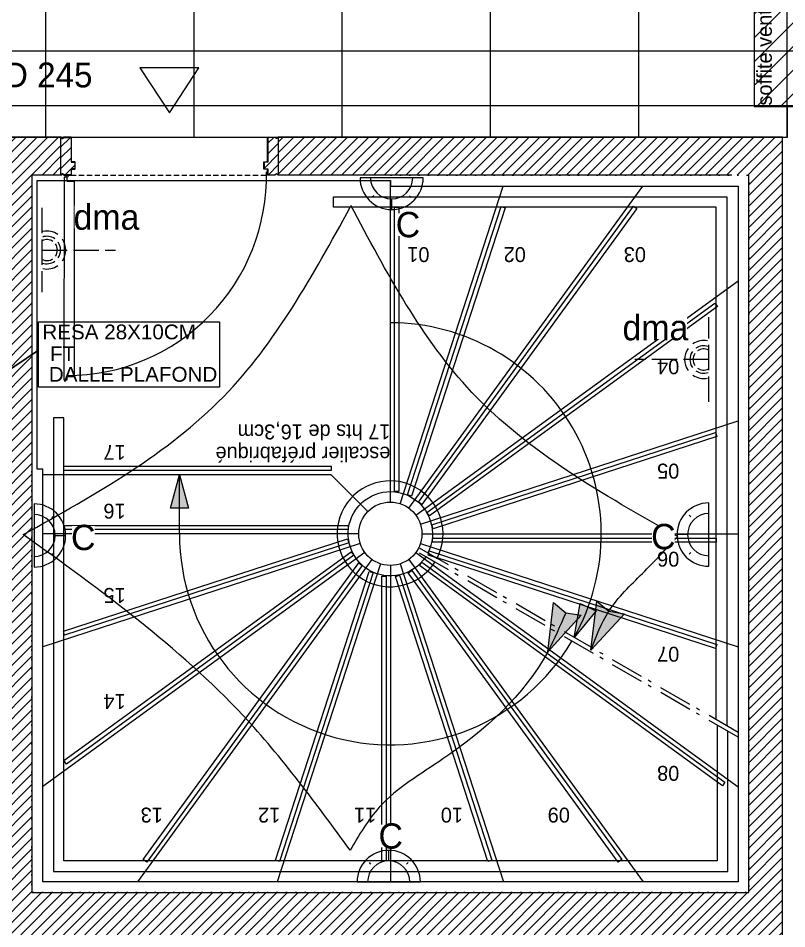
# Model space of a CAD drawing. Header units: centimetres. Extents: x 2648 to 12729, y 1890 to 6224.
# Drawn here: x 9448 to 9812.5, y 3762.2 to 4193.7 of the extents above; entities that cross this region are included whole.
import ezdxf

# ---------------------------------------------------------------- set-up
doc = ezdxf.new("R2010")
doc.units = ezdxf.units.CM
for name, pattern in [('ACAD_ISO02W100', [15, 12, -3]), ('ISO-07', [0.175, 0.025, -0.15]), ('Style de ligne -13', [0.147638, 0.098425, -0.049213]), ('Style de ligne -6', [1.04164, 0.625, -0.20828, 0.06943, -0.13893]), ('VW-01', [0.41656, 0.20828, -0.20828])]:
    doc.linetypes.add(name, pattern=pattern)
for name, color, linetype in [('B Faux plafonds', 9, 'Continuous'), ('B GÈnÈral_Hatch', 252, 'Continuous'), ('B Général', 252, 'Continuous'), ('C ANNOTATIONS-prestations', 252, 'Continuous'), ('C ANNOTATIONS-prestations_Hatch', 252, 'Continuous'), ('C ANNOTATIONS-texte', 252, 'Continuous'), ('prlm-MOD', 64, 'Continuous')]:
    doc.layers.add(name, color=color, linetype=linetype)
for name, color, linetype, lineweight in [('prlm-ELEC-CFO', 10, 'Continuous', 25), ('prlm-GAZ', 2, 'Continuous', 25), ('RESERVATION', 5, 'Continuous', 30)]:
    doc.layers.add(name, color=color, linetype=linetype, lineweight=lineweight)
doc.styles.add('Arial', font='arial.ttf')
doc.styles.add('Eurostile', font='Eurosti.TTF')
doc.styles.add('prlm-elec-cfo', font='comic.ttf', dxfattribs={"height": 12})
pattern_1 = [(45, (0, 0), (2.4253472, -2.6458333), [])]
pattern_2 = [(225, (9519.747, 4128.3898), (-2.42535, 2.64583), [])]

# ---------------------------------------------------------------- blocks, each defined once
blk = doc.blocks.new('B 80.Escalier 340x340 étage courant')
at = {"layer": 'C ANNOTATIONS-prestations_Hatch', "linetype": 'Continuous'}
for points in [[(-250.16, 189.04), (-239.6, 201.63), (-242.45, 185.45)], [(-48.25, 140.38), (-52.5, 124.5), (-56.75, 140.38)]]:
    blk.add_hatch(color=250, dxfattribs=at).paths.add_polyline_path(points)
at = {"layer": 'B Général'}
for p, q in [((-161.32, 164.64), (-272.38, 317.5)), ((-157.14, 166.77), (-206.11, 317.5)), ((-152.5, 167.5), (-152.5, 317.5)), ((-147.86, 166.77), (-98.89, 317.5)), ((-143.68, 164.64), (-32.62, 317.5)), ((-164.64, 161.32), (-317.5, 272.38)), ((-140.36, 161.32), (12.25, 272.2)), ((-166.77, 157.14), (-317.5, 206.11)), ((-138.23, 157.14), (12.25, 206.03)), ((-167.5, 152.5), (-317.5, 152.5)), ((-137.5, 152.5), (12.25, 152.5)), ((-166.77, 147.86), (-317.5, 98.89)), ((-164.64, 143.68), (-317.5, 32.62)), ((-161.32, 140.36), (-272.2, -12.25)), ((-157.14, 138.23), (-206.03, -12.25)), ((-141.89, 141.89), (-124.5, 124.5)), ((-152.5, 137.5), (-152.5, -15)), ((-124.5, 124.5), (12.25, 124.5))]:
    blk.add_line(p, q, dxfattribs=at)
at = {"layer": 'B Général', "linetype": 'Style de ligne -6', "lineweight": 18, "ltscale": 25.4}
for p, q in [((-317.5, 248.92), (-164.99, 160.87)), ((-317.5, 246.61), (-165.99, 159.13))]:
    blk.add_line(p, q, dxfattribs=at)
at = {"layer": 'B Général', "linetype": 'ISO-07', "ltscale": 25.4, "flags": 128}
blk.add_lwpolyline([(-152.5, -17.5), (-322.5, -17.5), (-322.5, 322.5), (17.5, 322.5), (17.5, 121.29)], dxfattribs=at)
at = {"layer": 'B Général', "flags": 128}
for points in [[(-152.62, -15), (-152.62, -12.25), (-317.5, -12.25), (-317.5, 317.5), (12.25, 317.5), (12.25, 121.85), (15, 121.85), (15, -15)], [(-161.02, 171.03), (-162.64, 169.86), (-262.21, 306.91), (-260.6, 308.09)], [(-154.88, 172.76), (-156.78, 172.14), (-200.66, 307.19), (-198.76, 307.81)], [(-150.5, 307.5), (-148.5, 307.5), (-148.5, 172.5), (-150.5, 172.5)], [(-142.52, 170.29), (-144.42, 170.9), (-99.93, 307.81), (-98.03, 307.19)], [(-137.51, 166.33), (-139.13, 167.5), (-36.99, 308.09), (-35.37, 306.91)], [(-166.33, 167.49), (-167.5, 165.87), (-311.18, 270.26), (-310, 271.88)], [(-133.97, 161.02), (-135.14, 162.64), (1.08, 261.61), (2.25, 259.99)], [(-132.24, 154.88), (-132.86, 156.78), (1.94, 200.58), (2.56, 198.68)], [(-172.5, 156.5), (-172.5, 154.5), (-307, 154.5), (-307, 156.5)], [(-172.76, 150.12), (-172.14, 148.22), (-306.7, 104.5), (-307.31, 106.4)], [(2.25, 150.5), (2.25, 148.5), (-132.5, 148.5), (-132.5, 150.5)], [(-171.03, 143.98), (-169.86, 142.36), (-306.42, 43.15), (-307.59, 44.76)], [(-167.49, 138.67), (-165.87, 137.5), (-267.83, -2.84), (-269.45, -1.66)], [(-162.48, 134.71), (-160.58, 134.1), (-204.99, -2.56), (-206.89, -1.94)], [(-156.5, 132.5), (-154.5, 132.5), (-154.5, -2.25), (-156.5, -2.25)], [(2.25, 122.5), (2.25, 120.5), (-124.5, 120.5), (-124.5, 122.5)]]:
    blk.add_lwpolyline(points, close=True, dxfattribs=at)
at = {"layer": 'B Général', "linetype": 'Continuous', "flags": 128}
blk.add_lwpolyline([(7.25, 97.5), (7.25, 312.5), (-312.5, 312.5), (-312.5, 246.03), (-307.5, 243.14), (-307.5, 307.5), (2.25, 307.5), (2.25, 97.5)], close=True, dxfattribs=at)
blk.add_lwpolyline([(-307, 240.55), (-307, -2.25), (-125.5, -2.25), (-125.5, -7.25), (-312, -7.25), (-312, 243.44)], dxfattribs=at)
at = {"layer": 'B Général', "flags": 128}
for points in [[(-170.52, 161.75), (-170.9, 160.58), (-307.31, 204.9), (-306.7, 206.81), (-173.74, 163.61)], [(-170.52, 161.75), (-170.29, 162.48), (-173.74, 163.61)]]:
    blk.add_lwpolyline(points, dxfattribs=at)
at = {"layer": 'B Général', "linetype": 'Continuous', "flags": 128}
blk.add_lwpolyline([(-174.63, 164.12, 49.979992), (-173.63, 165.86), (-169.3, 163.35, -39.974984), (-170.3, 161.62)], format="xyb", close=True, dxfattribs=at)
at = {"layer": 'B Général'}
blk.add_circle((-152.5, 152.5), 15, dxfattribs=at)
at = {"layer": 'C ANNOTATIONS-prestations'}
blk.add_line((-52.5, 152.5), (-52.5, 124.5), dxfattribs=at)
at = {"layer": 'C ANNOTATIONS-prestations', "flags": 128}
for points in [[(-250.16, 189.04), (-239.6, 201.63), (-242.45, 185.45)], [(-48.25, 140.38), (-52.5, 124.5), (-56.75, 140.38)]]:
    blk.add_lwpolyline(points, close=True, dxfattribs=at)
at = {"layer": 'C ANNOTATIONS-prestations'}
for start, end in [(0, 149.4239), (150.573, 270)]:
    blk.add_arc((-152.5, 152.5), 100, start, end, dxfattribs=at)
at = {"layer": 'B Général', "char_height": 7.059, "attachment_point": 2, "rotation": 0, "line_spacing_factor": 0.894142, "style": 'Eurostile'}
for s, insert in [('09', (-232.38, 289.32)), ('10', (-181.68, 289.32)), ('11', (-140.58, 289.32)), ('12', (-95.07, 289.32)), ('13', (-39.38, 289.32)), ('08', (-284.27, 269.54)), ('14', (-21.72, 235.55)), ('07', (-284.27, 213.07)), ('15', (-21.72, 185.24)), ('06', (-284.27, 168.03)), ('16', (-21.72, 145.29)), ('05', (-284.27, 126.3)), ('17', (-21.72, 117.43)), ('04', (-284.27, 76.85)), ('03', (-268.46, 23.7)), ('02', (-211.49, 23.7)), ('01', (-165.8, 23.7))]:
    blk.add_mtext(s, dxfattribs=dict(at, insert=insert))
at = {"layer": 'C ANNOTATIONS-prestations', "insert": (-152.5, 99.38), "char_height": 7.059, "width": 94.2466, "attachment_point": 7, "line_spacing_factor": 0.894142, "style": 'Eurostile'}
blk.add_mtext('escalier préfabriqué\\P17 hts de 16,3cm', dxfattribs=at)
blk = doc.blocks.new('xi.dma')
at = {"layer": 'prlm-ELEC-CFO', "color": 0, "linetype": 'ACAD_ISO02W100', "lineweight": 5, "flags": 128}
for points in [[(0, 0), (0, 35)], [(-20, 0), (20, 0)]]:
    blk.add_lwpolyline(points, dxfattribs=at)
at = {"layer": 'prlm-ELEC-CFO', "color": 0, "linetype": 'ByBlock', "lineweight": 5}
for radius, start, end in [(9, 55, 125), (6.5, 55, 125), (9, 145, 191.803), (6.5, 145, 199.0387), (5, 145, 207.3745), (5, 55, 125), (5, 332.6255, 35), (6.5, 340.9613, 35), (9, 348.197, 35)]:
    blk.add_arc((0, 2.41), radius, start, end, dxfattribs=at)
blk = doc.blocks.new('xi.fl')
at = {"layer": 'prlm-ELEC-CFO'}
blk.add_hatch(color=0, dxfattribs=at).paths.add_polyline_path([(20.38, 0), (-1.98, -7.2), (0, 0), (-1.98, 7.2)])
at = {"layer": 'prlm-ELEC-CFO', "color": 0, "lineweight": 5}
blk.add_lwpolyline([(20.38, 0), (-1.98, -7.2), (0, 0), (-1.98, 7.2)], close=True, dxfattribs=at)
blk = doc.blocks.new('xi.lumC')
at = {"layer": 'prlm-ELEC-CFO', "color": 0, "linetype": 'ByBlock', "flags": 128}
blk.add_lwpolyline([(-15, 0), (15, 0, 1)], format="xyb", close=True, dxfattribs=at)
at = {"layer": 'prlm-ELEC-CFO', "color": 0}
for points in [[(0, 10), (0, 15)], [(-8.49, 8.49), (-9.19, 9.19)], [(8.49, 8.49), (9.19, 9.19)]]:
    blk.add_lwpolyline(points, dxfattribs=at)
blk.add_arc((0, 0), 10, 0, 180, dxfattribs=at)

msp = doc.modelspace()

# ---------------------------------------------------------------- hatches: boundary and pattern name
at = {"layer": 'B GÈnÈral_Hatch', "linetype": 'Continuous'}
h = msp.add_hatch(dxfattribs=at)
h.set_pattern_fill('50_BETON', color=256, style=0, pattern_type=2)
h.set_pattern_definition(pattern_1)
h.paths.add_polyline_path([(9468.147, 4119.39), (9468.147, 4137.39), (9374.156, 4137.39), (9374.156, 4119.39)])
h = msp.add_hatch(dxfattribs=at)
h.set_pattern_fill('50_BETON', color=256, angle=-180, style=0, pattern_type=2)
h.set_pattern_definition(pattern_2)
edge = h.paths.add_edge_path()
edge.add_line((9468.147, 4137.341), (9468.811, 4136.763))
edge.add_line((9468.811, 4136.763), (9468.822, 4136.754))
edge.add_arc((9468.953, 4136.905), 0.2, 228.99091, 311.00909)
edge.add_line((9469.084, 4136.754), (9469.094, 4136.763))
edge.add_line((9469.094, 4136.763), (9469.65, 4137.247))
edge.add_line((9469.65, 4137.247), (9469.651, 4137.247))
edge.add_arc((9469.684, 4137.209), 0.05, 90, 131.00909, ccw=False)
edge.add_line((9469.684, 4137.259), (9469.686, 4137.259))
edge.add_line((9469.686, 4137.259), (9473.047, 4137.259))
edge.add_line((9473.047, 4137.259), (9473.053, 4137.259))
edge.add_arc((9473.053, 4137.216), 0.0435, 0, 90, ccw=False)
edge.add_line((9473.097, 4137.216), (9473.097, 4125.694))
edge.add_arc((9473.271, 4125.694), 0.174, 180, 270)
edge.add_line((9473.271, 4125.52), (9473.297, 4125.52))
edge.add_line((9473.297, 4125.52), (9474.847, 4125.52))
edge.add_line((9474.847, 4125.52), (9474.853, 4125.52))
edge.add_arc((9474.853, 4125.477), 0.0435, 0, 90, ccw=False)
edge.add_line((9474.897, 4125.477), (9474.897, 4122.433))
edge.add_arc((9474.853, 4122.433), 0.0435, -90, 0, ccw=False)
edge.add_line((9474.853, 4122.39), (9474.847, 4122.39))
edge.add_line((9474.847, 4122.39), (9473.297, 4122.39))
edge.add_line((9473.297, 4122.39), (9473.271, 4122.39))
edge.add_arc((9473.271, 4122.216), 0.174, 90, 180)
edge.add_line((9473.097, 4122.216), (9473.097, 4119.564))
edge.add_arc((9473.053, 4119.564), 0.0435, -90, 0, ccw=False)
edge.add_line((9473.053, 4119.52), (9473.047, 4119.52))
edge.add_line((9473.047, 4119.52), (9469.686, 4119.52))
edge.add_line((9469.686, 4119.52), (9469.684, 4119.52))
edge.add_arc((9469.684, 4119.57), 0.05, 228.99091, 270, ccw=False)
edge.add_line((9469.651, 4119.532), (9469.65, 4119.533))
edge.add_line((9469.65, 4119.533), (9469.094, 4120.016))
edge.add_line((9469.094, 4120.016), (9469.085, 4120.025))
edge.add_arc((9468.954, 4119.874), 0.2, 48.99091, 126.90332)
edge.add_line((9468.834, 4120.034), (9468.822, 4120.025))
edge.add_line((9468.822, 4120.025), (9468.311, 4119.581))
edge.add_line((9468.311, 4119.581), (9468.311, 4119.581))
edge.add_line((9468.311, 4119.581), (9468.147, 4119.439))
edge.add_line((9468.147, 4119.439), (9468.147, 4137.341))
h = msp.add_hatch(dxfattribs=at)
h.set_pattern_fill('50_BETON', color=256, angle=-180, style=0, pattern_type=2)
h.set_pattern_definition(pattern_2)
edge = h.paths.add_edge_path()
edge.add_line((9571.347, 4137.341), (9570.682, 4136.763))
edge.add_line((9570.682, 4136.763), (9570.672, 4136.754))
edge.add_arc((9570.541, 4136.905), 0.2, 228.99091, 311.00909, ccw=False)
edge.add_line((9570.41, 4136.754), (9570.399, 4136.763))
edge.add_line((9570.399, 4136.763), (9569.843, 4137.247))
edge.add_line((9569.843, 4137.247), (9569.843, 4137.247))
edge.add_arc((9569.81, 4137.209), 0.05, 48.99091, 90)
edge.add_line((9569.81, 4137.259), (9569.808, 4137.259))
edge.add_line((9569.808, 4137.259), (9566.447, 4137.259))
edge.add_line((9566.447, 4137.259), (9566.44, 4137.259))
edge.add_arc((9566.44, 4137.216), 0.0435, 90, 180)
edge.add_line((9566.397, 4137.216), (9566.397, 4125.694))
edge.add_arc((9566.223, 4125.694), 0.174, -90, 0, ccw=False)
edge.add_line((9566.223, 4125.52), (9566.197, 4125.52))
edge.add_line((9566.197, 4125.52), (9564.647, 4125.52))
edge.add_line((9564.647, 4125.52), (9564.64, 4125.52))
edge.add_arc((9564.64, 4125.477), 0.0435, 90, 180)
edge.add_line((9564.597, 4125.477), (9564.597, 4122.433))
edge.add_arc((9564.64, 4122.433), 0.0435, 180, 270)
edge.add_line((9564.64, 4122.39), (9564.647, 4122.39))
edge.add_line((9564.647, 4122.39), (9566.197, 4122.39))
edge.add_line((9566.197, 4122.39), (9566.223, 4122.39))
edge.add_arc((9566.223, 4122.216), 0.174, 0, 90, ccw=False)
edge.add_line((9566.397, 4122.216), (9566.397, 4119.564))
edge.add_arc((9566.44, 4119.564), 0.0435, 180, 270)
edge.add_line((9566.44, 4119.52), (9566.447, 4119.52))
edge.add_line((9566.447, 4119.52), (9569.808, 4119.52))
edge.add_line((9569.808, 4119.52), (9569.81, 4119.52))
edge.add_arc((9569.81, 4119.57), 0.05, 270, 311.00909)
edge.add_line((9569.843, 4119.532), (9569.843, 4119.533))
edge.add_line((9569.843, 4119.533), (9570.399, 4120.016))
edge.add_line((9570.399, 4120.016), (9570.409, 4120.025))
edge.add_arc((9570.54, 4119.874), 0.2, 53.09668, 131.00909, ccw=False)
edge.add_line((9570.66, 4120.034), (9570.671, 4120.025))
edge.add_line((9570.671, 4120.025), (9571.183, 4119.581))
edge.add_line((9571.183, 4119.581), (9571.183, 4119.581))
edge.add_line((9571.183, 4119.581), (9571.347, 4119.439))
edge.add_line((9571.347, 4119.439), (9571.347, 4137.341))
h = msp.add_hatch(dxfattribs=at)
h.set_pattern_fill('50_BETON', color=256, style=0, pattern_type=2)
h.set_pattern_definition(pattern_1)
h.paths.add_polyline_path([(9571.347, 4119.39), (9794.485, 4119.39), (9810.485, 4137.39), (9571.347, 4137.39)])
h = msp.add_hatch(dxfattribs=at)
h.set_pattern_fill('50_BETON', color=256, style=0, pattern_type=2)
h.set_pattern_definition(pattern_1)
h.paths.add_polyline_path([(9810.485, 4137.39), (9794.485, 4119.39), (9794.485, 3517.389), (9810.485, 3517.389)])
h = msp.add_hatch(dxfattribs=at)
h.set_pattern_fill('50_BETON', color=256, style=0, pattern_type=2)
h.set_pattern_definition(pattern_1)
h.paths.add_polyline_path([(9434.485, 3779.39), (9454.485, 3779.39), (9454.485, 4119.39), (9434.485, 4119.39)])
h = msp.add_hatch(dxfattribs=at)
h.set_pattern_fill('50_BETON', color=256, style=0, pattern_type=2)
h.set_pattern_definition(pattern_1)
h.paths.add_polyline_path([(9794.485, 3759.39), (9794.485, 3779.39), (9415.447, 3779.39), (9435.447, 3759.39)])
at = {"layer": 'C ANNOTATIONS-prestations_Hatch', "linetype": 'Continuous'}
h = msp.add_hatch(dxfattribs=at)
h.set_pattern_fill('DALETTES TERRASSE 50X50', color=256, scale=1.406016, style=0, pattern_type=2)
h.set_pattern_definition([(0, (9531.354, 4152.3), (4e-15, -70.301), []), (-90, (9531.354, 4152.3), (70.301, 0), [])])
h.paths.add_polyline_path([(9060.796, 4282.297), (9060.796, 3065.389), (9190.796, 3065.389), (9190.796, 3716.389), (9189.484, 3716.389), (9189.484, 4137.39), (9812.796, 4137.39), (9812.796, 4152.409), (10206.786, 4152.297), (10206.786, 4282.297)])
at = {"layer": 'prlm-MOD'}
h = msp.add_hatch(dxfattribs=at)
h.set_pattern_fill('ANSI31', color=256, scale=2.5)
h.paths.add_polyline_path([(9797.019, 4231.306), (9797.019, 4151.907), (9829.1, 4151.907), (9829.1, 4282.345), (9797.019, 4282.345)])

# ---------------------------------------------------------------- linework, layer by layer
at = {"layer": 'B Faux plafonds', "linetype": 'VW-01', "ltscale": 25.4, "flags": 128}
msp.add_lwpolyline([(9797.019, 4231.478), (9797.019, 4152.345), (9829.1, 4152.345), (9829.1, 4282.345), (9797.019, 4282.345), (9797.019, 4231.478)], dxfattribs=at)
at = {"layer": 'B Général', "linetype": 'Continuous', "lineweight": 18}
for p, q in [((9468.147, 4137.39), (9374.156, 4137.39)), ((9810.485, 4137.39), (9571.347, 4137.39)), ((9810.485, 3517.389), (9810.485, 4137.39)), ((9454.485, 4119.39), (9454.485, 3779.39)), ((9468.147, 4119.39), (9454.485, 4119.39)), ((9786.484, 4119.39), (9571.347, 4119.39)), ((9794.485, 3779.39), (9794.485, 4119.39)), ((9454.485, 3779.39), (9794.485, 3779.39))]:
    msp.add_line(p, q, dxfattribs=at)
at = {"layer": 'B Général', "linetype": 'Continuous'}
for p, q in [((9468.147, 4137.39), (9374.156, 4137.39)), ((9468.147, 4137.39), (9468.147, 4119.39)), ((9571.347, 4137.39), (9571.347, 4119.39)), ((9810.485, 4137.39), (9571.347, 4137.39)), ((9810.485, 3517.389), (9810.485, 4137.39)), ((9454.485, 4119.39), (9454.485, 3779.39)), ((9468.147, 4119.39), (9454.485, 4119.39)), ((9786.484, 4119.39), (9571.347, 4119.39)), ((9794.485, 3779.39), (9794.485, 4119.39)), ((9454.485, 3779.39), (9794.485, 3779.39))]:
    msp.add_line(p, q, dxfattribs=at)
at = {"layer": 'B Général', "linetype": 'Style de ligne -13', "ltscale": 25.4}
for p, q in [((9473.047, 4137.39), (9566.447, 4137.39)), ((9473.047, 4119.39), (9566.447, 4119.39))]:
    msp.add_line(p, q, dxfattribs=at)
at = {"layer": 'B Général', "linetype": 'Continuous', "flags": 128}
for points in [[(9519.747, 4148.89), (9533.747, 4170.24), (9505.747, 4170.24)], [(9474.747, 4116.387), (9471.247, 4116.388), (9471.248, 4118.388), (9469.748, 4118.388), (9469.732, 4022.388), (9471.232, 4022.388), (9471.233, 4024.388), (9474.733, 4024.387)]]:
    msp.add_lwpolyline(points, close=True, dxfattribs=at)
for points in [[(9473.247, 4119.564), (9473.247, 4122.216, -0.4142136), (9473.29, 4122.259), (9473.297, 4122.259), (9474.847, 4122.259), (9474.873, 4122.259, 0.4142136), (9475.047, 4122.433), (9475.047, 4125.477, 0.4142136), (9474.873, 4125.651), (9474.847, 4125.651), (9473.297, 4125.651), (9473.29, 4125.651, -0.4142136), (9473.247, 4125.694), (9473.247, 4137.216, 0.4142136), (9473.073, 4137.39), (9473.047, 4137.39), (9469.686, 4137.39), (9469.678, 4137.39, 0.1808704), (9469.546, 4137.341), (9469.544, 4137.339), (9468.988, 4136.855), (9468.986, 4136.853, -0.3739751), (9468.92, 4136.853), (9468.918, 4136.855), (9468.253, 4137.433), (9468.147, 4137.341), (9468.811, 4136.763), (9468.822, 4136.754, 0.3739751), (9469.084, 4136.754), (9469.094, 4136.763), (9469.65, 4137.247), (9469.651, 4137.247, -0.1808704), (9469.684, 4137.259), (9469.686, 4137.259), (9473.047, 4137.259), (9473.053, 4137.259, -0.4142136), (9473.097, 4137.216), (9473.097, 4125.694, 0.4142136), (9473.271, 4125.52), (9473.297, 4125.52), (9474.847, 4125.52), (9474.853, 4125.52, -0.4142136), (9474.897, 4125.477), (9474.897, 4122.433, -0.4142136), (9474.853, 4122.39), (9474.847, 4122.39), (9473.297, 4122.39), (9473.271, 4122.39, 0.4142136), (9473.097, 4122.216), (9473.097, 4119.564, -0.4142136), (9473.053, 4119.52), (9473.047, 4119.52), (9469.686, 4119.52), (9469.684, 4119.52, -0.1808704), (9469.651, 4119.532), (9469.65, 4119.533), (9469.094, 4120.016), (9469.085, 4120.025, 0.3536885), (9468.834, 4120.034), (9468.822, 4120.025), (9468.311, 4119.581), (9468.311, 4119.581), (9468.147, 4119.439), (9468.253, 4119.346), (9468.868, 4119.881, -0.3855556), (9468.98, 4119.927), (9468.988, 4119.924), (9469.544, 4119.441), (9469.546, 4119.439, 0.1808704), (9469.678, 4119.39), (9469.686, 4119.39), (9473.047, 4119.39), (9473.073, 4119.39, 0.4142136)], [(9566.247, 4119.564), (9566.247, 4122.216, 0.4142136), (9566.203, 4122.259), (9566.197, 4122.259), (9564.647, 4122.259), (9564.621, 4122.259, -0.4142136), (9564.447, 4122.433), (9564.447, 4125.477, -0.4142136), (9564.621, 4125.651), (9564.647, 4125.651), (9566.197, 4125.651), (9566.203, 4125.651, 0.4142136), (9566.247, 4125.694), (9566.247, 4137.216, -0.4142136), (9566.421, 4137.39), (9566.447, 4137.39), (9569.808, 4137.39), (9569.816, 4137.39, -0.1808704), (9569.947, 4137.341), (9569.949, 4137.339), (9570.505, 4136.855), (9570.508, 4136.853, 0.3739751), (9570.574, 4136.853), (9570.576, 4136.855), (9571.241, 4137.433), (9571.347, 4137.341), (9570.682, 4136.763), (9570.672, 4136.754, -0.3739751), (9570.41, 4136.754), (9570.399, 4136.763), (9569.843, 4137.247), (9569.843, 4137.247, 0.1808704), (9569.81, 4137.259), (9569.808, 4137.259), (9566.447, 4137.259), (9566.44, 4137.259, 0.4142136), (9566.397, 4137.216), (9566.397, 4125.694, -0.4142136), (9566.223, 4125.52), (9566.197, 4125.52), (9564.647, 4125.52), (9564.64, 4125.52, 0.4142136), (9564.597, 4125.477), (9564.597, 4122.433, 0.4142136), (9564.64, 4122.39), (9564.647, 4122.39), (9566.197, 4122.39), (9566.223, 4122.39, -0.4142136), (9566.397, 4122.216), (9566.397, 4119.564, 0.4142136), (9566.44, 4119.52), (9566.447, 4119.52), (9569.808, 4119.52), (9569.81, 4119.52, 0.1808704), (9569.843, 4119.532), (9569.843, 4119.533), (9570.399, 4120.016), (9570.409, 4120.025, -0.3536885), (9570.66, 4120.034), (9570.671, 4120.025), (9571.183, 4119.581), (9571.183, 4119.581), (9571.347, 4119.439), (9571.241, 4119.346), (9570.626, 4119.881, 0.3855556), (9570.513, 4119.927), (9570.505, 4119.924), (9569.949, 4119.441), (9569.947, 4119.439, -0.1808704), (9569.816, 4119.39), (9569.808, 4119.39), (9566.447, 4119.39), (9566.421, 4119.39, -0.4142136)]]:
    msp.add_lwpolyline(points, format="xyb", close=True, dxfattribs=at)
at = {"layer": 'B Général', "linetype": 'Continuous'}
msp.add_circle((9471.247, 4118.89), 0.5, dxfattribs=at)
msp.add_arc((9471.247, 4118.89), 94.5, 270, 1.23226, dxfattribs=at)
at = {"layer": 'C ANNOTATIONS-prestations', "linetype": 'Continuous', "flags": 128}
msp.add_lwpolyline([(9060.796, 4282.297), (9060.796, 3065.389), (9190.796, 3065.389), (9190.796, 3716.389), (9189.484, 3716.389), (9189.484, 4137.39), (9812.796, 4137.39), (9812.796, 4152.409), (10206.786, 4152.297), (10206.786, 4282.297)], close=True, dxfattribs=at)
at = {"layer": 'prlm-ELEC-CFO', "lineweight": 13}
for points in [[(9605.447, 3799.441), (9554.721, 3863.211), (9450.447, 3949)], [(9719.61, 3894.192), (9728.141, 3912.697), (9744.053, 3930.639), (9760.741, 3948.051)], [(9707.629, 3911.983), (9699.098, 3893.479), (9649.429, 3842.684), (9619.233, 3819.796), (9605.447, 3799.441)]]:
    msp.add_spline(points, degree=3, dxfattribs=at)
at = {"layer": 'prlm-MOD'}
msp.add_lwpolyline([(9797.019, 4231.306), (9797.019, 4151.907), (9829.1, 4151.907), (9829.1, 4282.345), (9797.019, 4282.345), (9797.019, 4231.306)], dxfattribs=at)
at = {"layer": 'RESERVATION', "lineweight": 25}
msp.add_lwpolyline([(9457.686, 4049.902), (9543.481, 4049.902), (9543.481, 4018.947), (9457.686, 4018.947)], close=True, dxfattribs=at)
at = {"layer": 'RESERVATION'}
msp.add_lwpolyline([(9457.174, 4036.156), (9430.085, 4017.998), (9435.571, 4024.507), (9437.629, 4020.739), (9431.114, 4018.683)], dxfattribs=at)

# ---------------------------------------------------------------- block references
at = {"layer": 'B Général', "rotation": 180}
msp.add_blockref('B 80.Escalier 340x340 étage courant', (9471.985, 4101.89), dxfattribs=at)
at = {"layer": 'prlm-ELEC-CFO', "rotation": 270}
msp.add_blockref('xi.lumC', (9455.52, 3948.591), dxfattribs=at)
at = {"layer": 'prlm-ELEC-CFO', "lineweight": 20, "rotation": 245.2502132240502}
for p in [(9707.629, 3911.983), (9728.141, 3912.697)]:
    msp.add_blockref('xi.fl', p, dxfattribs=at)

# ---------------------------------------------------------------- texts
at = {"layer": 'B Faux plafonds', "insert": (9798.321, 4152.345), "char_height": 7.059, "width": 129.99921, "attachment_point": 1, "rotation": 90, "line_spacing_factor": 0.894142, "style": 'Eurostile'}
msp.add_mtext('soffite ventilé  pour lyre gaz', dxfattribs=at)
at = {"layer": 'C ANNOTATIONS-texte', "insert": (9419.422, 4172.718), "char_height": 11.765, "width": 93.10035, "attachment_point": 1, "line_spacing_factor": 0.894142, "style": 'Eurostile'}
msp.add_mtext('HSD 245', dxfattribs=at)
at = {"layer": 'RESERVATION', "lineweight": 25, "style": 'Arial'}
msp.add_text('RESA 28X10CM', height=7, dxfattribs=at).set_placement((9459.473, 4041.568))
at = {"layer": 'RESERVATION', "style": 'Arial'}
for s, p in [('FT', (9463.096, 4031.213)), ('DALLE PLAFOND', (9462.56, 4021.471))]:
    msp.add_text(s, height=7, dxfattribs=at).set_placement(p)

# ---------------------------------------------------------------- next in the draw order: texts
at = {"layer": 'prlm-ELEC-CFO', "lineweight": 20, "char_height": 12, "attachment_point": 2, "line_spacing_factor": 0.8, "style": 'prlm-elec-cfo', "bg_fill": 3, "box_fill_scale": 0.95, "bg_fill_color": 256, "bg_fill_transparency": 0}
for s, insert in [('dma', (9489.885, 4105.501)), ('dma', (9750.184, 4053.096)), ('C', (9624.677, 3812.179))]:
    msp.add_mtext(s, dxfattribs=dict(at, insert=insert))

# ---------------------------------------------------------------- next in the draw order: linework, layer by layer
at = {"layer": 'prlm-ELEC-CFO', "lineweight": 13}
for points in [[(9450.447, 3949), (9545.391, 4014.383), (9605.447, 4104.142)], [(9760.741, 3948.051), (9663.168, 4016.438), (9605.768, 4105.041)]]:
    msp.add_spline(points, degree=3, dxfattribs=at)

# ---------------------------------------------------------------- next in the draw order: block references
at = {"layer": 'prlm-ELEC-CFO'}
for p, rotation in [((9459.206, 4083.869), 270), ((9775.447, 4032), 90)]:
    msp.add_blockref('xi.dma', p, dxfattribs=dict(at, rotation=rotation))
msp.add_blockref('xi.lumC', (9623.733, 3784.39), dxfattribs=at)

# ---------------------------------------------------------------- next in the draw order: texts
at = {"layer": 'prlm-ELEC-CFO', "lineweight": 20, "char_height": 12, "attachment_point": 2, "line_spacing_factor": 0.8, "style": 'prlm-elec-cfo', "bg_fill": 3, "box_fill_scale": 0.95, "bg_fill_color": 256, "bg_fill_transparency": 0}
for insert in [(9632.844, 4101.93), (9478.86, 3953.658), (9753.931, 3954.068)]:
    msp.add_mtext('C', dxfattribs=dict(at, insert=insert))

# ---------------------------------------------------------------- next in the draw order: linework, layer by layer
at = {"layer": 'prlm-GAZ'}
msp.add_lwpolyline([(9895.008, 4135.025), (9895.008, 4178.074), (9417.741, 4178.074), (9390.004, 4084.128)], dxfattribs=at)

# ---------------------------------------------------------------- next in the draw order: block references
at = {"layer": 'prlm-ELEC-CFO'}
for p, rotation in [((9625.111, 4118.08), 180), ((9775.447, 3949), 89.99999999999999)]:
    msp.add_blockref('xi.lumC', p, dxfattribs=dict(at, rotation=rotation))

doc.saveas('drawing.dxf')
